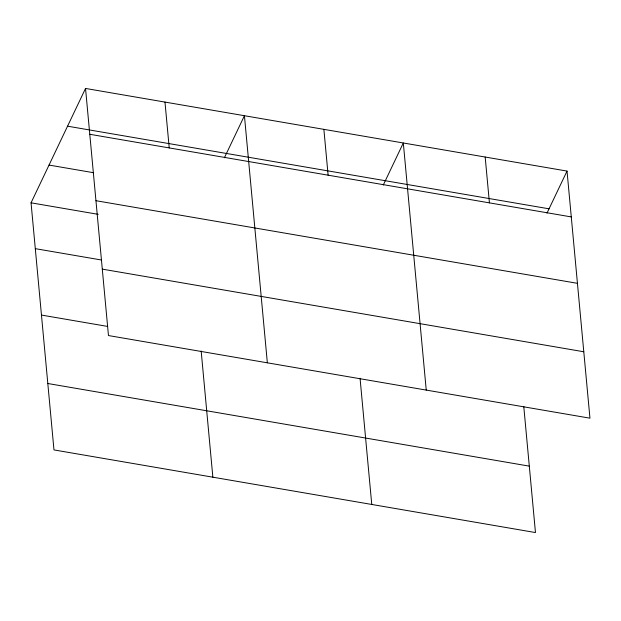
<?xml version="1.0" encoding="UTF-8"?>
<svg xmlns="http://www.w3.org/2000/svg" width="621" height="621" viewBox="0 0 621 621"><rect width="100%" height="100%" fill="white"/><g stroke="black" fill="none" stroke-linecap="round" stroke-linejoin="round"><path stroke-width="0.93" d="M523.759 406.382L535.465 532.554L53.973 449.922L31.05 202.819L85.535 88.446L567.027 171.078L589.95 418.181L108.458 335.55L85.535 88.446M224.391 157.773L244.426 115.716L267.348 362.819M383.281 185.042L403.316 142.985L426.239 390.089M546.992 213.143L567.027 171.078M67.557 126.187L549.049 208.819M89.789 134.283L571.281 216.915M49.028 165.07L93.484 172.7M95.944 200.699L577.437 283.331M31.05 202.819L98.203 214.338M35.304 248.656L101.51 260.013M102.294 269.134L583.787 351.765M41.467 315.072L107.666 326.436M47.809 383.506L529.309 466.138M485.172 157.028L489.426 202.865M360.056 378.282L371.762 504.462M323.875 129.347L328.121 175.184M201.165 351.012L212.863 477.192M164.976 102.077L169.23 147.914"/></g></svg>
